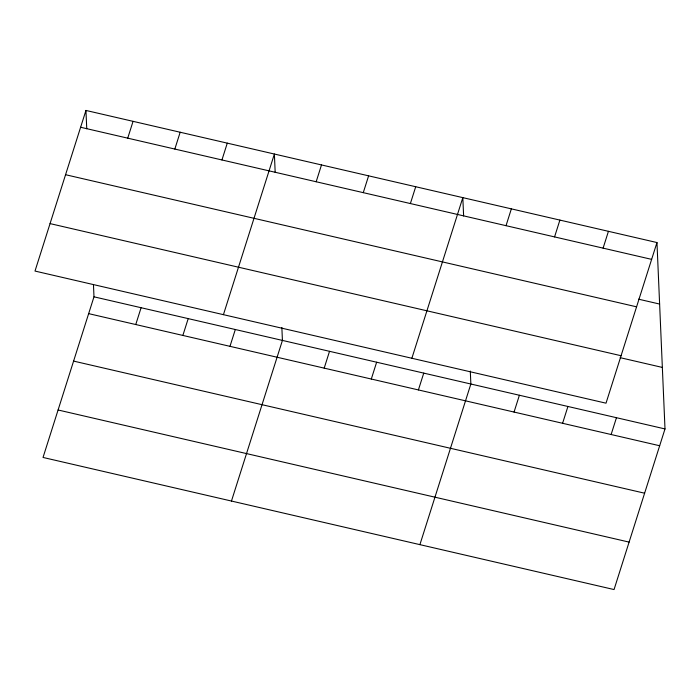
<?xml version="1.0" encoding="UTF-8"?>
<svg xmlns="http://www.w3.org/2000/svg" width="700" height="700" viewBox="0 0 700 700"><rect width="100%" height="100%" fill="white"/><g stroke="black" fill="none" stroke-linecap="round" stroke-linejoin="round"><path stroke-width="1.05" d="M85.951 110.442L35 271.066L606.016 403.183L656.968 242.55L85.951 110.442L86.748 128.782M127.732 138.154L133.061 121.336M93.476 284.953L93.984 296.817L43.032 457.45L614.049 589.558L665 428.934L656.968 242.55M174.834 149.056L180.171 132.239M135.756 324.537L141.094 307.72M221.944 159.95L227.281 143.141M182.866 335.431L188.204 318.614M223.431 314.668L274.391 154.035L275.179 172.384M229.976 346.334L235.314 329.516M316.164 181.755L321.501 164.938M231.464 501.043L282.424 340.419L281.864 327.469M363.274 192.649L368.611 175.831M324.196 368.13L329.525 351.312M410.384 203.551L415.713 186.734M371.306 379.033L376.635 362.215M411.871 358.26L462.823 197.636L463.619 215.976M418.408 389.926L423.745 373.118M506.03 225.68L511.359 208.862M419.904 544.644L470.855 384.011L470.295 371.061M554.566 236.906L559.895 220.089M514.054 412.055L519.391 395.246M603.102 248.141L608.431 231.324M562.59 423.29L567.928 406.473M611.126 434.516L616.464 417.699M80.623 127.26L651.639 259.368M638.514 299.171L659.619 304.054M65.564 174.711L636.58 306.828M50.059 223.606L621.066 355.723M620.148 357.665L662.349 367.43M93.984 296.817L665 428.934M88.646 313.635L659.663 445.751M73.596 361.095L644.613 493.202M58.082 409.99L629.099 542.106"/></g></svg>
